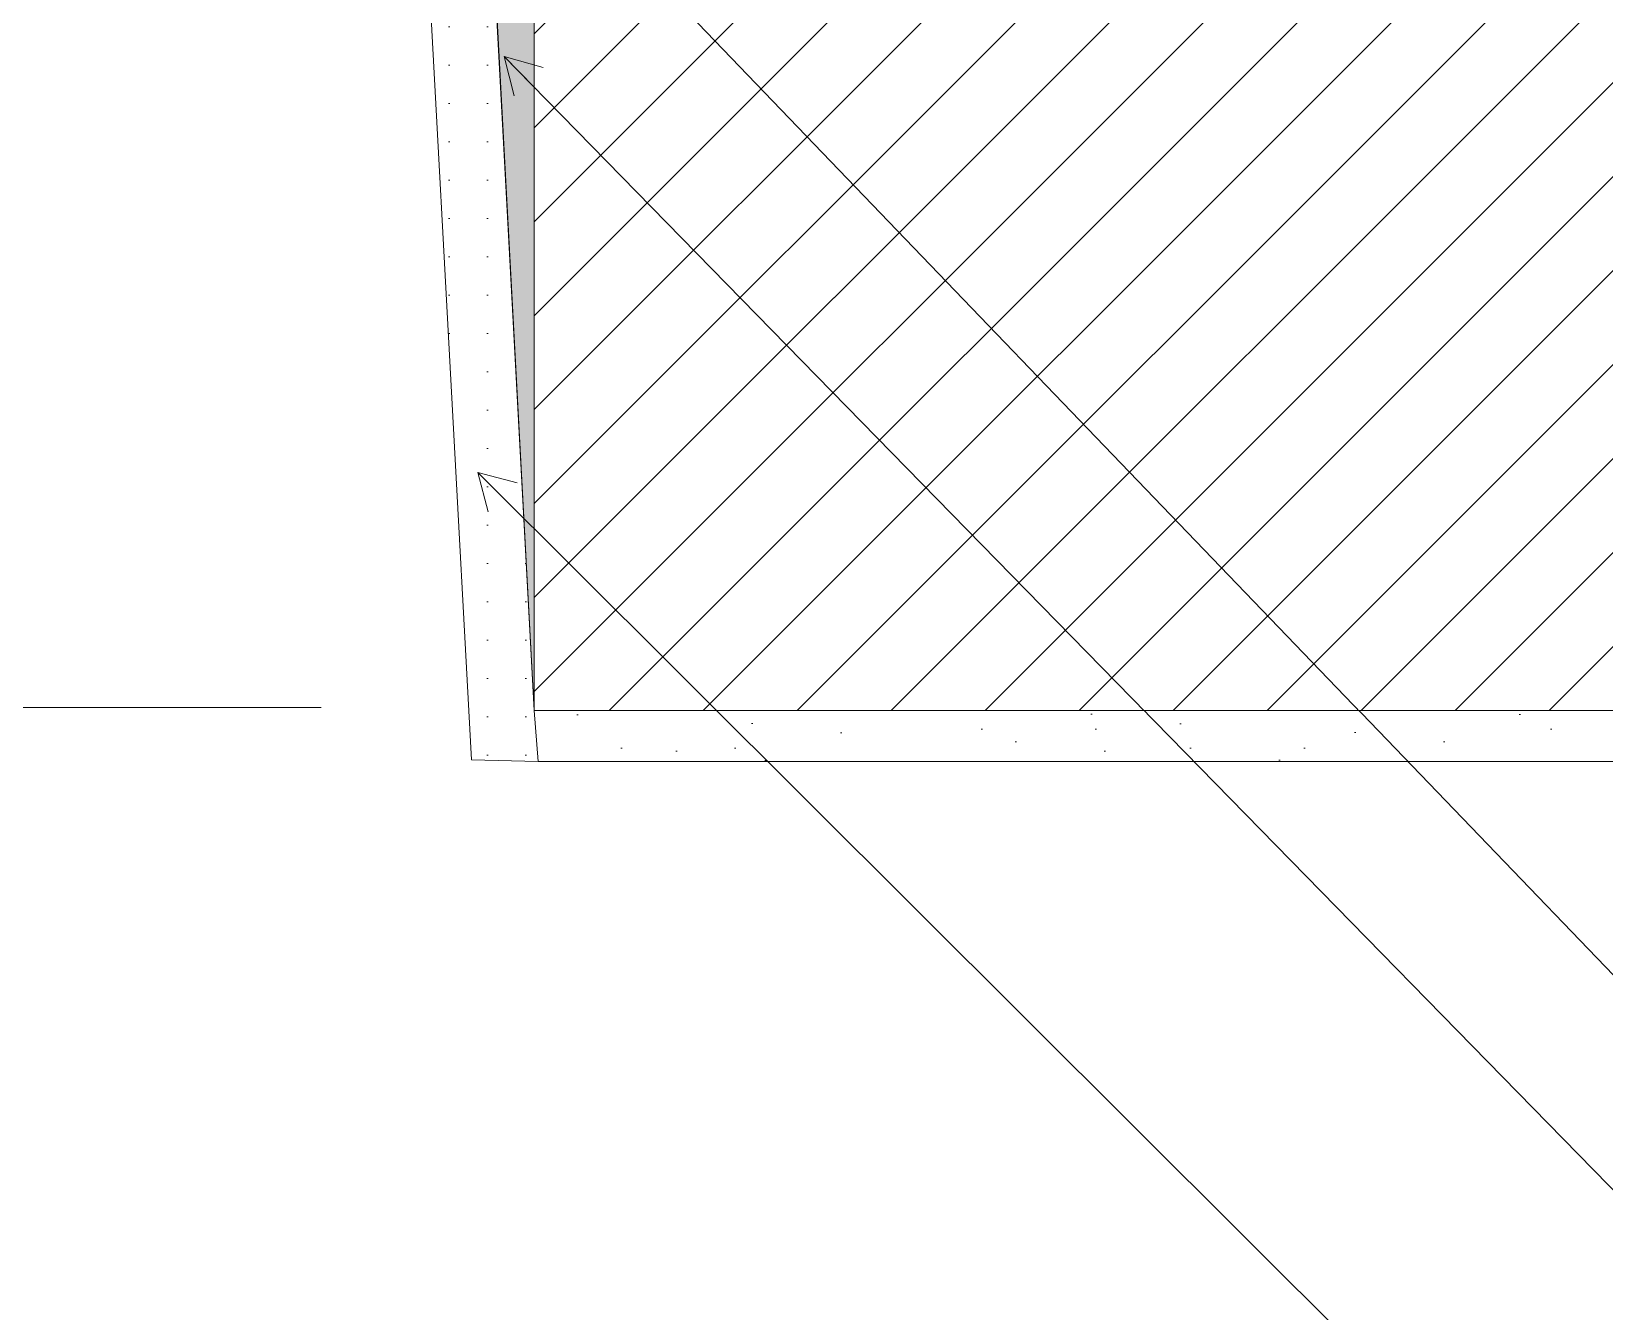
# Model space of a CAD drawing. Header units: millimetres. Extents: x 1959 to 4564, y -1095 to 178.
# Drawn here: x 3585.8 to 3893.5, y -828.8 to -578.4 of the extents above; entities that cross this region are included whole.
import ezdxf

# ---------------------------------------------------------------- set-up
doc = ezdxf.new("R2010")
doc.units = ezdxf.units.MM
doc.header["$MEASUREMENT"] = 0
doc.linetypes.add('Long Dashed', pattern=[105.833330154419, 63.49999904632571, -42.3333311080933])
doc.linetypes.add('Wipeout_Contour', pattern=[1000, 0, -1000])
for name, color, linetype, lineweight in [('2D Drafting - General_Pen_No__141', 7, 'Continuous', 20), ('Annotation - Label_Pen_No__2', 8, 'Continuous', 15), ('Structural - Bearing_Pen_No__1', 7, 'Continuous', 13), ('Structural - Bearing_Pen_No__141', 7, 'Continuous', 20), ('Structural - Bearing_Pen_No__2', 8, 'Continuous', 15)]:
    doc.layers.add(name, color=color, linetype=linetype, lineweight=lineweight)
doc.layers.add('Structural - Bearing', color=7, linetype='Continuous')
doc.dimstyles.new('GENERATED_STYLE__4', dxfattribs={"dimtxt": 0.18, "dimasz": 7.6, "dimexe": 0.18, "dimexo": 0.0625, "dimgap": 0, "dimtad": 0, "dimtih": 1, "dimtoh": 1, "dimdec": 4, "dimzin": 0, "dimdsep": 46, "dimcen": 0.09, "dimadec": 0, "dimazin": 0, "dimtfac": 1, "dimtdec": 4, "dimtmove": 0, "dimatfit": 3, "dimldrblk": 'ARROWHEAD_14', "dimfxl": 0, "dimtolj": 1, "dimtzin": 0, "dimarcsym": 0})

# ---------------------------------------------------------------- blocks, each defined once
blk = doc.blocks.new('ARROWHEAD_14')
at = {"color": 0, "linetype": 'Continuous', "lineweight": 0}
blk.add_line((0, 0), (-1, 0), dxfattribs=at)
at = {"color": 0, "linetype": 'Continuous', "lineweight": 0, "flags": 128}
blk.add_lwpolyline([(-0.9093, 0.525), (0, 0), (-0.9093, -0.525)], dxfattribs=at)

msp = doc.modelspace()

# ---------------------------------------------------------------- wipeouts: each hides what was drawn before it
at = {"color": 254, "linetype": 'Wipeout_Contour', "lineweight": 0, "ltscale": 16684.99538803181}
msp.add_wipeout([(3684.1240189205396, -521.243454832148), (4563.652520337676, -521.2412332534511), (4563.652960894908, -711.2412551829977), (3684.1245582390866, -711.2434767614842)], dxfattribs=at).dxf.layer = 'Structural - Bearing'

# ---------------------------------------------------------------- next in the draw order: hatches: boundary and pattern name
at = {"layer": '2D Drafting - General_Pen_No__141', "linetype": 'Continuous', "lineweight": 20}
h = msp.add_hatch(dxfattribs=at)
h.set_pattern_fill('Gypsum_0001', style=0, pattern_type=2)
h.set_pattern_definition([(0, (0, 0), (0, 7.5), [0, -7.5])])
h.paths.add_polyline_path([(3684.919315605328, -721.2434451395558), (3684.124540705121, -711.2434451395864), (3668.928458623782, -427.4478773049075), (3655.947671957532, -428.1544022692497), (3671.882376108274, -720.9182897611646)])
h = msp.add_hatch(dxfattribs=at)
h.set_pattern_fill('Cut_Stone_0001', style=0, pattern_type=2)
h.set_pattern_definition([(44.99999999999999, (0, 35), (-11.13693180368812, 11.13693180368813), [0, -10.5, 0, -15.75]), (109.9999999999999, (35, 35), (14.80015877737807, 5.386817257379247), [0, -7.699999999999999, 0, -13.3])])
h.paths.add_polyline_path([(4563.652960894908, -711.2422532271534), (3684.12454070512, -711.2422532271534), (3684.919315605328, -721.2434451395558), (4563.652960894908, -721.2434451395558)])
at = {"layer": 'Structural - Bearing_Pen_No__1', "linetype": 'Continuous', "lineweight": 13}
h = msp.add_hatch(dxfattribs=at)
h.set_pattern_fill('Common_Brick_0001', style=0, pattern_type=2)
h.set_pattern_definition([(44.99999999999995, (3922.502477105128, -616.242863683281), (-9.192387818248324, 9.192387818248323), [])])
h.paths.add_polyline_path([(3684.12401892054, -521.243454832148), (4563.652520337676, -521.241233253451), (4563.652960894908, -711.2412551829976), (3684.124558239087, -711.2434767614841)])
at = {"layer": 'Structural - Bearing_Pen_No__2', "linetype": 'Continuous', "lineweight": 15}
h = msp.add_hatch(dxfattribs=at)
h.set_pattern_fill('Cut_Stone_0001', color=8, style=0, pattern_type=2)
h.set_pattern_definition([(41.42366562500347, (3668.590369459599, -442.013046377151), (-1.893278406627001, 1.670539770553281), [0, -1.683278051897585, 0, -2.524917077846376]), (342.1955678795889, (3668.590369459599, -436.7630463771508), (0.9157589337544813, 2.220023816606795), [0, -1.291933852836174, 0, -2.2315221094443])])
h.paths.add_polyline_path([(3684.124492011929, -711.243445139397), (3684.124233251702, -420.2434241733164), (3668.397661214469, -420.2434367239593)])

# ---------------------------------------------------------------- next in the draw order: linework, layer by layer
at = {"layer": '2D Drafting - General_Pen_No__141', "color": 7, "linetype": 'Continuous', "lineweight": 20, "flags": 128}
for points in [[(3684.919315605328, -721.2434451395558), (3684.124540705121, -711.2434451395864), (3668.928458623782, -427.4478773049075), (3655.947671957532, -428.1544022692497), (3671.882376108274, -720.9182897611646)], [(4563.652960894908, -711.2422532271534), (3684.12454070512, -711.2422532271534), (3684.919315605328, -721.2434451395558), (4563.652960894908, -721.2434451395558)]]:
    msp.add_lwpolyline(points, close=True, dxfattribs=at)
at = {"layer": 'Structural - Bearing_Pen_No__1', "color": 7, "linetype": 'Continuous', "lineweight": 13}
msp.add_line((3684.124066014786, -521.2434367236591), (3684.12454070512, -711.243445139587), dxfattribs=at)
at = {"layer": 'Structural - Bearing_Pen_No__1', "color": 7, "linetype": 'Long Dashed', "lineweight": 13}
msp.add_line((3261.457265539332, -710.6445694243716), (3684.120823275009, -710.6435124419606), dxfattribs=at)
at = {"layer": 'Structural - Bearing_Pen_No__1', "color": 7, "linetype": 'Continuous', "lineweight": 13, "flags": 128}
for points in [[(3684.124492011929, -711.243445139397), (3684.124233251702, -420.2434241733164), (3668.397661214469, -420.2434367239593)], [(3684.12401892054, -521.243454832148), (4563.652520337676, -521.241233253451), (4563.652960894908, -711.2412551829976), (3684.124558239087, -711.2434767614841)]]:
    msp.add_lwpolyline(points, close=True, dxfattribs=at)
at = {"layer": 'Structural - Bearing_Pen_No__141', "color": 7, "linetype": 'Continuous', "lineweight": 20}
msp.add_line((3684.124017321596, -521.243436723469), (3684.124492011929, -711.243445139397), dxfattribs=at)
msp.add_lwpolyline([(4160.880933986877, -711.2422532271534), (3684.12456625408, -711.2434462406991)], dxfattribs=at)

# ---------------------------------------------------------------- next in the draw order: leaders
at = {"layer": 'Annotation - Label_Pen_No__2', "color": 8, "linetype": 'Continuous', "lineweight": 15, "annotation_type": 0, "has_hookline": 1, "hookline_direction": 0}
for points, text_width, horizontal_direction in [([(3681.555631199125, -540.7738752313431), (4030.310708637749, -903.4904786473157), (4124.015666315196, -903.7196341347003)], 388.375, (0.9999999999998797, 4.905282370995507e-07, 0)), ([(3678.232429954863, -583.2879797741865), (4066.181771195079, -979.8168412760184), (4326.469760926497, -971.6397403831965)], 208.4, (0.9999999999998797, -4.905282325002814e-07, 0)), ([(3673.080465699674, -664.6719395972945), (4074.544944585771, -1064.808887199037), (4110.635145724028, -1056.631690616584)], 369.85, (0.9999999999998797, -4.905282271712109e-07, 0))]:
    msp.add_leader(points, dimstyle='GENERATED_STYLE__4', dxfattribs=dict(at, text_width=text_width, horizontal_direction=horizontal_direction))

doc.saveas('drawing.dxf')
